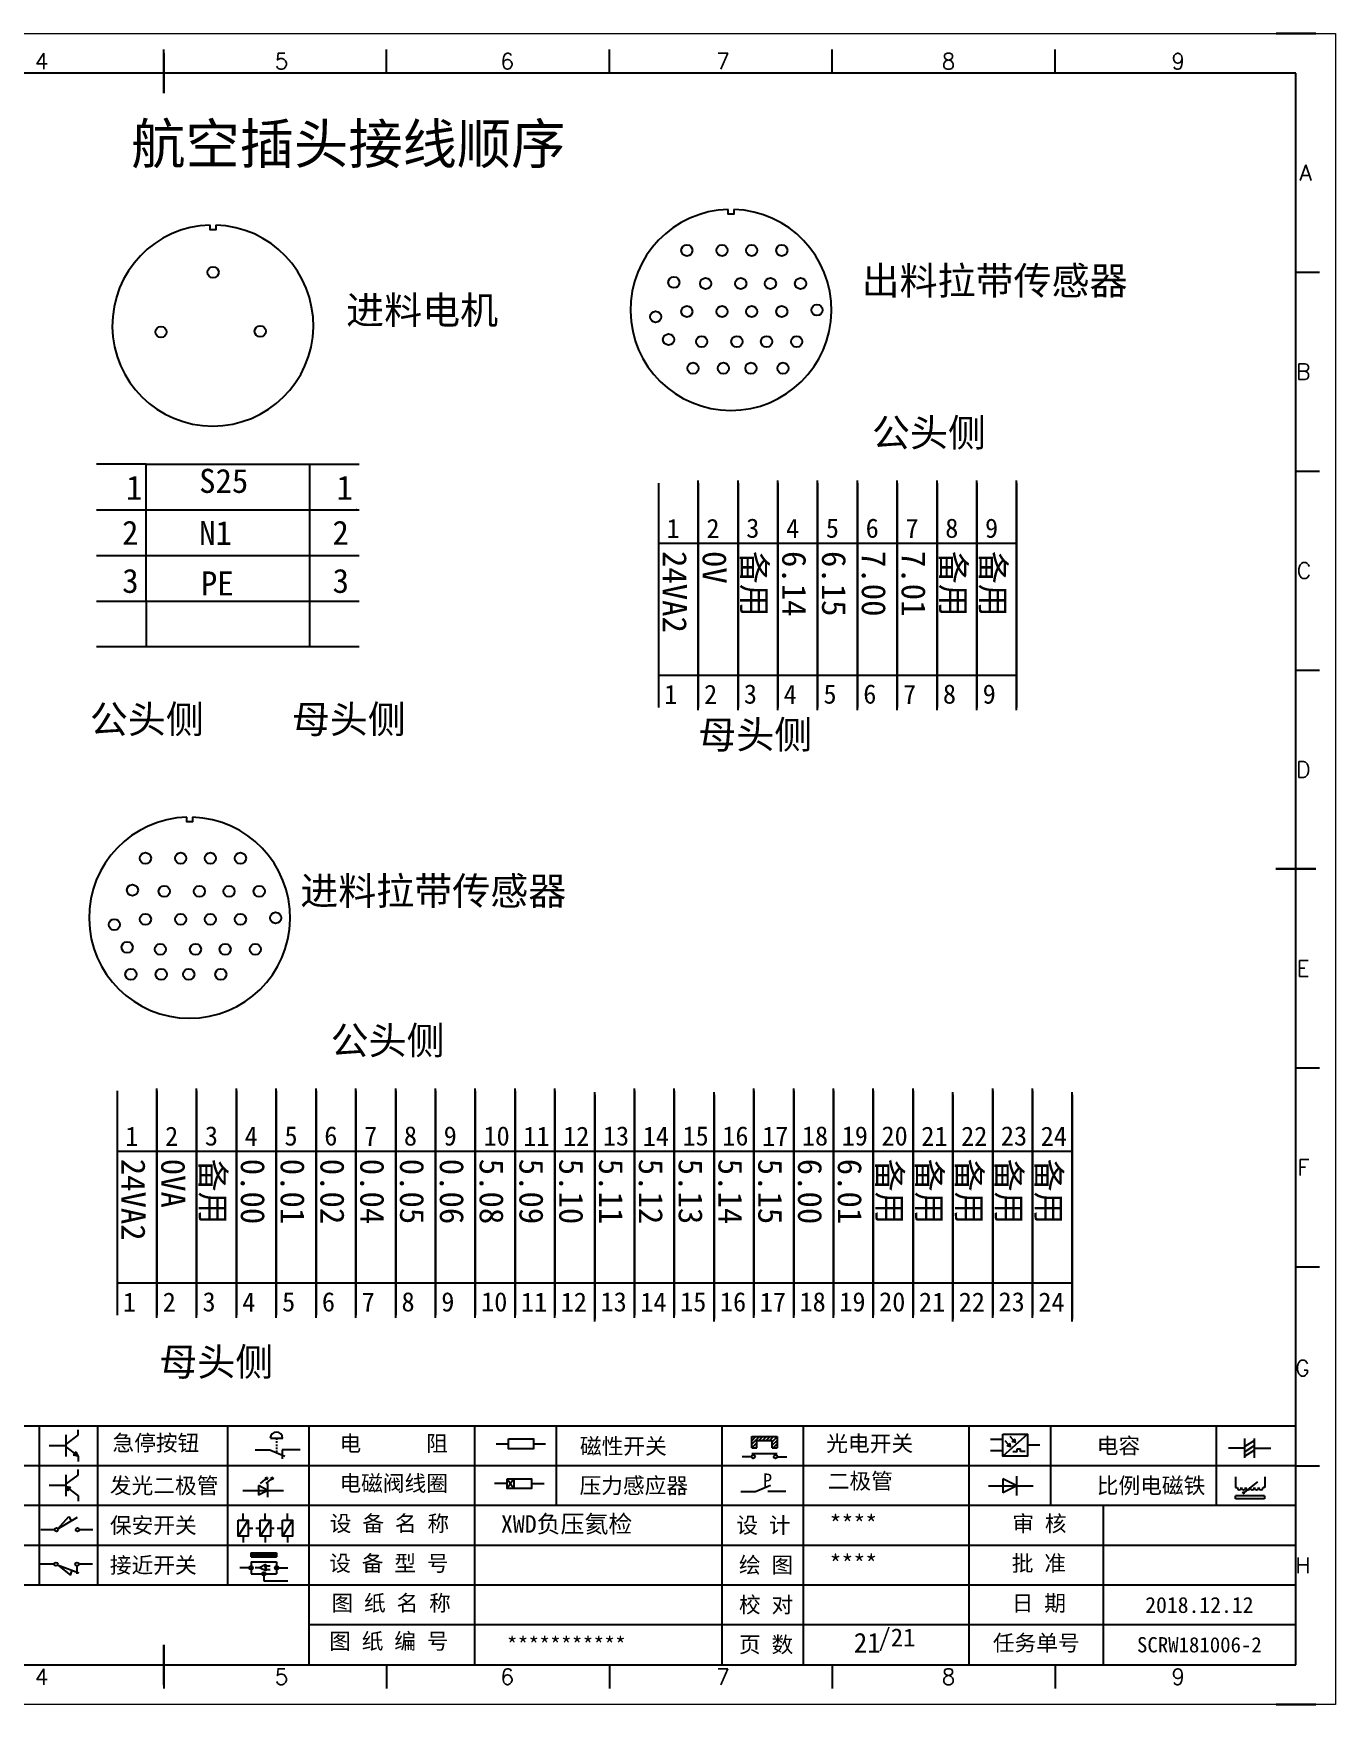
# Model space of a CAD drawing. Header units: millimetres. Extents: x -300 to 4128, y -106 to 2458.
# Drawn here: x 209 to 372.5, y 663.4 to 873.4 of the extents above; entities that cross this region are included whole.
import ezdxf
from ezdxf.enums import TextEntityAlignment as Align

# ---------------------------------------------------------------- set-up
doc = ezdxf.new("R2010")
doc.units = ezdxf.units.MM
doc.layers.add('AE_BOR', color=1, linetype='Continuous')
doc.layers.add('DESC', color=1, linetype='Continuous')
doc.styles.get("Standard").update_dxf_attribs({"font": ''})
doc.styles.add('WD', font='romans.shx', dxfattribs={"width": 0.8, "bigfont": 'gbcbig.shx'})
doc.styles.add('汉字', font='')
doc.styles.get('Standard').set_extended_font_data('SimSun')
doc.styles.get('汉字').set_extended_font_data('新宋体')

# ---------------------------------------------------------------- blocks, each defined once
blk = doc.blocks.new('磁性开关')
at = {"linetype": 'ByBlock'}
h = blk.add_hatch(dxfattribs=at)
h.set_pattern_fill('ANSI31', color=256, scale=0.1, style=0)
h.paths.add_polyline_path([(-1910.88, -776.69), (-1910.88, -775.29), (-1907.69, -775.29), (-1907.69, -776.69), (-1908.31, -776.69), (-1908.31, -775.79), (-1910.25, -775.79), (-1910.25, -776.69)])
for p, q in [((-1910.88, -776.69), (-1910.88, -775.29)), ((-1910.88, -775.29), (-1907.69, -775.29)), ((-1910.88, -776.69), (-1910.25, -776.69)), ((-1910.25, -776.69), (-1910.25, -775.79)), ((-1910.25, -775.79), (-1908.31, -775.79)), ((-1908.31, -776.69), (-1908.31, -775.79)), ((-1908.31, -776.69), (-1907.69, -776.69)), ((-1907.69, -775.29), (-1907.69, -776.69)), ((-1910.91, -777.81), (-1912.09, -777.81)), ((-1910.88, -777.39), (-1907.69, -777.39)), ((-1907.66, -777.81), (-1906.48, -777.81))]:
    blk.add_line(p, q, dxfattribs=at)
for centre in [(-1910.68, -777.81), (-1907.88, -777.81)]:
    blk.add_circle(centre, 0.225, dxfattribs=at)
blk = doc.blocks.new('光电开关')
at = {"linetype": 'ByBlock'}
h = blk.add_hatch(dxfattribs=at)
h.set_pattern_fill('ANSI31', color=256, scale=0.01, style=0)
h.set_pattern_definition([(45, (0.172267, 0), (-0.0224506403, 0.0224506403), [])])
h.paths.add_polyline_path([(-1882.44, -776.34), (-1882.5, -775.91), (-1882.68, -776.07)])
h.paths.add_polyline_path([(-1882.86, -776.23), (-1882.44, -776.34), (-1882.68, -776.07)])
h.paths.add_polyline_path([(-1883.05, -776.88), (-1883.11, -776.45), (-1883.29, -776.61)])
h.paths.add_polyline_path([(-1883.47, -776.77), (-1883.05, -776.88), (-1883.29, -776.61)])
for p, q in [((-1884.01, -775.96), (-1885.56, -775.96)), ((-1880.91, -775.3), (-1884.01, -778.05)), ((-1883.75, -776.09), (-1883.05, -776.88)), ((-1883.11, -776.45), (-1883.47, -776.77)), ((-1883.05, -776.88), (-1883.47, -776.77)), ((-1883.14, -775.55), (-1882.44, -776.34)), ((-1883.05, -776.88), (-1883.11, -776.45)), ((-1882.5, -775.91), (-1882.86, -776.23)), ((-1882.44, -776.34), (-1882.86, -776.23)), ((-1882.44, -776.34), (-1882.5, -775.91)), ((-1879.37, -776.67), (-1880.91, -776.67)), ((-1884.01, -777.39), (-1885.56, -777.39)), ((-1882.78, -777.47), (-1882.23, -777.47)), ((-1882.23, -777.47), (-1882.23, -777.14)), ((-1882.23, -777.14), (-1881.78, -777.14)), ((-1881.78, -777.47), (-1881.78, -777.14)), ((-1881.23, -777.47), (-1881.78, -777.47))]:
    blk.add_line(p, q, dxfattribs=at)
blk.add_lwpolyline([(-1884.01, -775.3), (-1880.91, -775.3), (-1880.91, -778.05), (-1884.01, -778.05)], close=True, dxfattribs=at)
blk = doc.blocks.new('电磁阀线圈')
at = {"linetype": 'ByBlock'}
for p, q in [((-1854.61, -796.54), (-1856.17, -796.54)), ((-1854.61, -795.92), (-1853.75, -797.16)), ((-1853.75, -795.92), (-1854.61, -797.16)), ((-1853.75, -795.92), (-1853.75, -797.16)), ((-1851.53, -796.54), (-1849.97, -796.54))]:
    blk.add_line(p, q, dxfattribs=at)
blk.add_lwpolyline([(-1854.61, -795.92), (-1851.53, -795.92), (-1851.53, -797.16), (-1854.61, -797.16)], close=True, dxfattribs=at)
blk = doc.blocks.new('压力感应器')
at = {"linetype": 'ByBlock'}
for p, q in [((-1815.59, -777.73), (-1813.71, -776.93)), ((-1817.44, -777.73), (-1815.59, -777.73)), ((-1811.78, -777.73), (-1814.05, -777.73))]:
    blk.add_line(p, q, dxfattribs=at)
at = {"linetype": 'ByBlock', "insert": (-1814.65, -775.48), "char_height": 1.68, "width": 1.2242, "attachment_point": 1}
blk.add_mtext('{\\fNSimSun|b0|i0|c134|p49;P}', dxfattribs=at)
blk = doc.blocks.new('二极管')
at = {"linetype": 'ByBlock'}
for p, q in [((-1787.52, -776.77), (-1781.92, -776.77)), ((-1783.97, -776.77), (-1785.69, -775.9)), ((-1785.69, -775.9), (-1785.69, -777.65)), ((-1783.97, -776.77), (-1785.69, -777.65)), ((-1783.97, -777.99), (-1783.97, -775.56))]:
    blk.add_line(p, q, dxfattribs=at)
blk = doc.blocks.new('NPN三极管')
at = {"linetype": 'ByBlock'}
for p, q in [((-1785.73, -780.61), (-1785.73, -783.32)), ((-1785.73, -781.82), (-1784.15, -780.66)), ((-1784.15, -780.66), (-1784.15, -779.98)), ((-1785.73, -781.97), (-1787.81, -781.97)), ((-1785.73, -782.11), (-1784.15, -783.27)), ((-1784.41, -782.73), (-1784.74, -783.18)), ((-1784.15, -783.27), (-1784.74, -783.18)), ((-1784.15, -783.27), (-1784.41, -782.73)), ((-1784.15, -783.27), (-1784.15, -783.96))]:
    blk.add_line(p, q, dxfattribs=at)
blk = doc.blocks.new('PNP三极管')
at = {"linetype": 'ByBlock'}
for p, q in [((-1784.9, -785.38), (-1784.9, -788.09)), ((-1783.32, -785.43), (-1783.32, -784.75)), ((-1784.9, -786.74), (-1786.98, -786.74)), ((-1784.9, -786.59), (-1783.32, -785.43)), ((-1784.9, -786.88), (-1783.32, -788.04)), ((-1784.9, -786.88), (-1784.31, -786.97)), ((-1784.9, -786.88), (-1784.64, -787.42)), ((-1784.31, -786.97), (-1784.64, -787.42)), ((-1783.32, -788.04), (-1783.32, -788.73))]:
    blk.add_line(p, q, dxfattribs=at)
blk = doc.blocks.new('常开行程开关')
at = {"linetype": 'ByBlock'}
for p, q in [((-1785.89, -792.17), (-1784.52, -790.62)), ((-1785.89, -792.17), (-1783.43, -790.72)), ((-1784.52, -790.62), (-1784.19, -791.17)), ((-1786.29, -792.3), (-1788.01, -792.3)), ((-1781.48, -792.3), (-1783.21, -792.3))]:
    blk.add_line(p, q, dxfattribs=at)
for centre in [(-1786.07, -792.3), (-1783.42, -792.3)]:
    blk.add_circle(centre, 0.219, dxfattribs=at)
blk = doc.blocks.new('常闭行程开关')
at = {"linetype": 'ByBlock'}
for p, q in [((-1786.34, -796.62), (-1788.07, -796.62)), ((-1785.93, -796.72), (-1783.25, -797.7)), ((-1785.93, -796.72), (-1784.3, -798)), ((-1784.3, -798), (-1784.08, -797.4)), ((-1783.48, -796.84), (-1783.48, -797.85)), ((-1781.54, -796.62), (-1783.26, -796.62))]:
    blk.add_line(p, q, dxfattribs=at)
for centre in [(-1786.12, -796.62), (-1783.48, -796.62)]:
    blk.add_circle(centre, 0.219, dxfattribs=at)
blk = doc.blocks.new('电容')
at = {"linetype": 'ByBlock'}
for p, q in [((-1756.08, -782.99), (-1756.08, -780.56)), ((-1754.86, -780.79), (-1756.08, -781.55)), ((-1754.86, -782.99), (-1754.86, -780.56)), ((-1756.08, -781.77), (-1758.13, -781.77)), ((-1754.86, -781.44), (-1756.08, -782.2)), ((-1754.86, -781.99), (-1756.08, -782.75)), ((-1754.86, -781.77), (-1752.81, -781.77))]:
    blk.add_line(p, q, dxfattribs=at)
blk = doc.blocks.new('发光二极管')
at = {"linetype": 'ByBlock'}
for p, q in [((-1755.78, -785.92), (-1754.89, -785.14)), ((-1754.89, -785.14), (-1755.2, -785.22)), ((-1755.2, -785.22), (-1755.01, -785.43)), ((-1755.08, -785.92), (-1754.18, -785.14)), ((-1754.89, -785.14), (-1755.01, -785.43)), ((-1754.18, -785.14), (-1754.49, -785.22)), ((-1754.49, -785.22), (-1754.31, -785.43)), ((-1754.18, -785.14), (-1754.31, -785.43)), ((-1758.01, -786.77), (-1752.89, -786.77)), ((-1754.84, -786.77), (-1756.04, -786.16)), ((-1756.04, -786.16), (-1756.04, -787.39)), ((-1754.84, -786.77), (-1756.04, -787.39)), ((-1754.84, -787.63), (-1754.84, -785.92))]:
    blk.add_line(p, q, dxfattribs=at)
blk = doc.blocks.new('比例电磁阀')
at = {"linetype": 'ByBlock'}
for p, q in [((-1757.26, -775.38), (-1757.26, -776.71)), ((-1757.26, -776.71), (-1757.05, -776.71)), ((-1754.5, -775.98), (-1756.35, -777.44)), ((-1753.58, -776.71), (-1753.8, -776.71)), ((-1753.58, -775.38), (-1753.58, -776.71)), ((-1753.6, -777.73), (-1757.25, -777.73)), ((-1757.25, -778.13), (-1757.25, -777.73)), ((-1753.6, -778.13), (-1757.25, -778.13)), ((-1756.35, -777.44), (-1756.25, -777.25)), ((-1756.35, -777.44), (-1756.15, -777.38)), ((-1756.15, -777.38), (-1756.25, -777.25)), ((-1753.6, -777.73), (-1753.6, -778.13))]:
    blk.add_line(p, q, dxfattribs=at)
for centre in [(-1756.78, -776.71), (-1756.24, -776.71), (-1755.7, -776.71), (-1755.15, -776.71), (-1754.61, -776.71), (-1754.07, -776.71)]:
    blk.add_arc(centre, 0.271, 180, 0, dxfattribs=at)
blk = doc.blocks.new('保安开关')
at = {"linetype": 'ByBlock'}
for p, q in [((-1757.33, -790.79), (-1758.6, -792.81)), ((-1757.96, -790.79), (-1757.96, -789.97)), ((-1754.54, -790.79), (-1755.81, -792.81)), ((-1755.17, -790.79), (-1755.17, -789.97)), ((-1751.75, -790.79), (-1753.02, -792.81)), ((-1752.39, -790.79), (-1752.39, -789.97)), ((-1757.96, -792.81), (-1757.96, -793.62)), ((-1757.33, -791.8), (-1756.72, -791.8)), ((-1756.35, -791.8), (-1755.89, -791.8)), ((-1755.17, -792.81), (-1755.17, -793.62)), ((-1754.52, -791.8), (-1754.06, -791.8)), ((-1753.69, -791.8), (-1753.08, -791.8)), ((-1752.39, -792.81), (-1752.39, -793.62))]:
    blk.add_line(p, q, dxfattribs=at)
for points in [[(-1758.6, -790.79), (-1757.33, -790.79), (-1757.33, -792.81), (-1758.6, -792.81)], [(-1755.81, -790.79), (-1754.54, -790.79), (-1754.54, -792.81), (-1755.81, -792.81)], [(-1753.02, -790.79), (-1751.75, -790.79), (-1751.75, -792.81), (-1753.02, -792.81)]]:
    blk.add_lwpolyline(points, close=True, dxfattribs=at)
blk = doc.blocks.new('接近开关')
at = {"linetype": 'ByBlock'}
h = blk.add_hatch(dxfattribs=at)
h.set_pattern_fill('ANSI31', color=256, scale=0.01, style=0)
h.set_pattern_definition([(45, (-89.131516, -30.795668), (-0.0224506403, 0.0224506403), [])])
h.paths.add_polyline_path([(-1516.96, -1123.35), (-1516.96, -1122.85), (-1513.76, -1122.85), (-1513.76, -1123.35)])
for p, q in [((-1516.96, -1123.35), (-1516.96, -1122.85)), ((-1516.96, -1122.85), (-1513.76, -1122.85)), ((-1516.96, -1123.35), (-1513.76, -1123.35)), ((-1513.76, -1122.85), (-1513.76, -1123.35)), ((-1517.18, -1124.71), (-1518.36, -1124.71)), ((-1516.96, -1123.95), (-1513.76, -1123.95)), ((-1516.96, -1123.95), (-1516.96, -1125.47)), ((-1516.96, -1125.47), (-1513.76, -1125.47)), ((-1515.91, -1124.71), (-1516.45, -1124.71)), ((-1515.11, -1124.31), (-1515.91, -1124.71)), ((-1515.11, -1125.11), (-1515.91, -1124.71)), ((-1515.33, -1124.53), (-1515.17, -1124.53)), ((-1515.33, -1124.88), (-1515.17, -1124.88)), ((-1515.25, -1124.45), (-1515.25, -1124.61)), ((-1515.11, -1124.31), (-1515.11, -1125.11)), ((-1515.11, -1124.48), (-1514.58, -1124.48)), ((-1515.11, -1124.94), (-1514.58, -1124.94)), ((-1513.76, -1123.95), (-1513.76, -1125.47)), ((-1513.54, -1124.71), (-1512.36, -1124.71)), ((-1515.36, -1125.69), (-1515.36, -1126.36)), ((-1515.36, -1126.36), (-1512.36, -1126.36))]:
    blk.add_line(p, q, dxfattribs=at)
for centre in [(-1516.96, -1124.71), (-1515.36, -1125.47), (-1513.76, -1124.71)]:
    blk.add_circle(centre, 0.225, dxfattribs=at)
blk = doc.blocks.new('电阻')
at = {"linetype": 'ByBlock'}
for p, q in [((-3.09, 0), (-1.57, 0)), ((1.57, 0), (3.09, 0))]:
    blk.add_line(p, q, dxfattribs=at)
blk.add_lwpolyline([(-1.57, 0.63), (1.57, 0.63), (1.57, -0.63), (-1.57, -0.63)], close=True, dxfattribs=at)
blk = doc.blocks.new('急停按钮')
at = {"linetype": 'ByBlock'}
for p, q in [((-1.86, 0), (0, 0)), ((0, 0), (1.88, -0.81)), ((0.06, 1.45), (1.61, 1.45)), ((0.83, 1.45), (0.83, 1.24)), ((0.83, 1.07), (0.83, 0.85)), ((0.83, 0.68), (0.83, 0.47)), ((0.83, 0.29), (0.83, 0.08)), ((3.81, 0), (1.54, 0)), ((1.54, 0), (1.54, -1.15)), ((0.83, -0.09), (0.83, -0.24))]:
    blk.add_line(p, q, dxfattribs=at)
blk.add_arc((0.83, 1.45), 0.774, 0, 180)
blk = doc.blocks.new('电控横A4')
at = {"color": 7}
for p, q in [((292, -5), (5, -5)), ((292, -205), (292, -5)), ((10.03, -205), (289.53, -205)), ((130.8, -205), (190.75, -205)), ((190.75, -205), (259.54, -205))]:
    blk.add_line(p, q, dxfattribs=at)
at = {"color": 7, "linetype": 'ByBlock'}
for p, q in [((292, -175), (5, -175)), ((292, -180), (5, -180)), ((292, -185), (5, -185)), ((292, -190), (5, -190)), ((292, -195), (5, -195)), ((292, -200), (168.03, -200))]:
    blk.add_line(p, q, dxfattribs=at)
at = {"color": 7, "lineweight": -2}
for p, q in [((134.12, -175), (134.12, -195)), ((141.48, -175), (141.48, -195)), ((157.79, -175), (157.79, -195)), ((168.03, -175), (168.03, -204.92)), ((188.84, -175), (188.84, -185)), ((199.08, -175), (199.08, -185)), ((219.89, -175), (219.89, -185)), ((230.12, -175), (230.12, -185)), ((250.93, -175), (250.93, -185)), ((261.17, -175), (261.17, -185)), ((281.98, -175), (281.98, -185)), ((188.84, -185), (188.84, -204.92)), ((219.89, -185), (219.89, -205)), ((230.12, -185), (230.12, -205)), ((250.93, -185), (250.93, -205)), ((267.79, -185), (267.79, -205))]:
    blk.add_line(p, q, dxfattribs=at)
at = {"color": 7, "ltscale": 2}
for p, q in [((292, -205), (292, -183.55)), ((259.54, -205), (289.53, -205)), ((259.54, -205), (292, -205))]:
    blk.add_line(p, q, dxfattribs=at)
at = {"layer": 'AE_BOR', "color": 7, "lineweight": 15}
for p, q in [((0, 0), (297, 0)), ((297, 0), (297, -210)), ((297, -210), (0, -210))]:
    blk.add_line(p, q, dxfattribs=at)
at = {"layer": 'AE_BOR', "color": 7}
for p, q in [((149.78, -5), (149.78, -2)), ((177.78, -5), (177.78, -2)), ((205.78, -5), (205.78, -2)), ((233.78, -5), (233.78, -2)), ((261.78, -5), (261.78, -2)), ((292, -30), (295, -30)), ((292, -55), (295, -55)), ((292, -80), (295, -80)), ((292, -130), (295, -130)), ((292, -155), (295, -155)), ((292, -180), (295, -180)), ((149.78, -205), (149.78, -208)), ((177.78, -205), (177.78, -208)), ((205.78, -205), (205.78, -208)), ((233.78, -205), (233.78, -208)), ((261.78, -205), (261.78, -208))]:
    blk.add_line(p, q, dxfattribs=at)
at = {"layer": 'AE_BOR', "color": 7, "lineweight": 30}
for p, q in [((294.53, 0), (289.53, 0)), ((149.78, -7.5), (149.78, -2.5)), ((289.5, -105), (294.5, -105)), ((149.78, -202.5), (149.78, -207.5)), ((149.78, -205), (149.78, -207.5)), ((294.53, -210), (289.53, -210))]:
    blk.add_line(p, q, dxfattribs=at)
at = {"color": 7, "linetype": 'ByBlock'}
for name, p in [('NPN三极管', (1923.2, 604.5)), ('磁性开关', (2134.53, 598.96)), ('光电开关', (2139.22, 599.27)), ('电容', (2041.69, 603.98)), ('PNP三极管', (1922.37, 604.27)), ('发光二极管', (1917.72, 603.69)), ('电磁阀线圈', (2047.53, 614.3)), ('压力感应器', (2039.72, 594.52)), ('二极管', (2040.91, 594.27)), ('比例电磁阀', (2041.69, 593.98)), ('常开行程开关', (1922.37, 604.27)), ('保安开关', (1917.72, 603.98)), ('接近开关', (1677.72, 931.9)), ('常闭行程开关', (1922.37, 604.27))]:
    blk.add_blockref(name, p, dxfattribs=at)
at = {"color": 7}
for name, p in [('急停按钮', (163.12, -177.98)), ('电阻', (194.66, -177.22))]:
    blk.add_blockref(name, p, dxfattribs=at)
at = {"color": 7, "char_height": 2, "attachment_point": 1, "style": '汉字'}
for s, insert in [('{\\fKaiTi_GB2312|b0|i0|c134|p49;急停按钮}', (143.35, -176.12)), ('{\\fKaiTi_GB2312|b0|i0|c134|p49;电      阻}', (171.86, -176.19)), ('{\\fKaiTi_GB2312|b0|i0|c134|p49;磁性开关}', (202.07, -176.53)), ('{\\fKaiTi_GB2312|b0|i0|c134|p49;光电开关}', (233.02, -176.19)), ('{\\fKaiTi_GB2312|b0|i0|c134|p49;电容}', (267, -176.48)), ('{\\fKaiTi_GB2312|b0|i0|c134|p49;发光二极管}', (143.02, -181.48)), ('{\\fKaiTi_GB2312|b0|i0|c134|p49;电磁阀线圈}', (171.86, -181.19)), ('{\\fKaiTi_GB2312|b0|i0|c134|p49;压力感应器}', (202.02, -181.47)), ('{\\fKaiTi_GB2312|b0|i0|c134|p49;二极管}', (233.2, -180.91)), ('{\\fKaiTi_GB2312|b0|i0|c134|p49;比例电磁铁}', (267, -181.48)), ('{\\fKaiTi_GB2312|b0|i0|c134|p49;保安开关}', (143.02, -186.48)), ('{\\fKaiTi_GB2312|b0|i0|c134|p0;设 备 名 称}', (170.65, -186.24)), ('{\\fKaiTi_GB2312|b0|i0|c134|p0;设 计}', (221.72, -186.46)), ('{\\fKaiTi_GB2312|b0|i0|c134|p0;审 核}', (256.39, -186.25)), ('{\\fKaiTi_GB2312|b0|i0|c134|p0;设 备 型 号}', (170.58, -191.24)), ('{\\fKaiTi_GB2312|b0|i0|c134|p0;批 准}', (256.32, -191.25)), ('{\\fKaiTi_GB2312|b0|i0|c134|p49;接近开关}', (143.02, -191.48)), ('{\\fKaiTi_GB2312|b0|i0|c134|p0;绘 图}', (222.05, -191.46)), ('{\\fKaiTi_GB2312|b0|i0|c134|p0;图 纸 名 称}', (170.86, -196.24)), ('{\\fKaiTi_GB2312|b0|i0|c134|p0;校 对}', (222.05, -196.46)), ('{\\fKaiTi_GB2312|b0|i0|c134|p0;日 期}', (256.32, -196.25)), ('{\\fKaiTi_GB2312|b0|i0|c134|p0;图 纸 编 号}', (170.57, -201.03)), ('{\\fKaiTi_GB2312|b0|i0|c134|p0;页 数}', (222.05, -201.46)), ('{\\fKaiTi_GB2312|b0|i0|c134|p0;任务单号}', (253.94, -201.25))]:
    blk.add_mtext(s, dxfattribs=dict(at, insert=insert))
at = {"color": 7}
for s, insert, char_height, width, attachment_point in [('{\\fKaiTi_GB2312|b0|i0|c134|p49;XWD负压氦检}', (192.15, -186.2), 2.2, 26.5767, 1), ('{\\fKaiTi_GB2312|b0|i0|c134|p49;****}', (233.43, -186.2), 2.2, 15.3175, 1), ('{\\fKaiTi_GB2312|b0|i0|c134|p49;****}', (233.43, -191.2), 2.2, 15.3175, 1), ('\\pxqc;{\\fKaiTi_GB2312|b0|i0|c134|p49;2018.12.12}', (279.89, -197.5), 2, 24.2172, 5), ('\\pxqc;{\\fKaiTi_GB2312|b0|i0|c134|p49;SCRW181006-2}', (279.89, -202.5), 1.92, 24.2172, 5)]:
    blk.add_mtext(s, dxfattribs=dict(at, insert=insert, char_height=char_height, width=width, attachment_point=attachment_point))
at = {"color": 7, "lineweight": -2, "insert": (200.36, -202.5), "char_height": 2, "width": 31.0482, "attachment_point": 5}
blk.add_mtext('\\pxqc;{\\f宋体|b0|i0|c134|p2;\\C256;***********}', dxfattribs=at)
at = {"color": 7, "linetype": 'ByBlock', "lineweight": -2, "insert": (242.64, -201.84), "char_height": 4.2689, "width": 20.8102, "attachment_point": 5}
blk.add_mtext('\\pxql;  {\\H0.53119x; /21}', dxfattribs=at)
at = {"layer": 'AE_BOR', "color": 7, "style": 'WD'}
for s, p in [('4', (134.45, -4.5)), ('5', (164.59, -4.5)), ('6', (192.94, -4.5)), ('7', (220.04, -4.5)), ('8', (248.37, -4.5)), ('9', (277.23, -4.5)), ('4', (134.45, -207.5)), ('5', (164.59, -207.5)), ('6', (192.94, -207.5)), ('7', (220.04, -207.5)), ('8', (248.37, -207.5)), ('9', (277.23, -207.5))]:
    blk.add_text(s, height=2, dxfattribs=at).set_placement(p, align=Align.CENTER)
for s, p in [('A', (294.03, -17.5)), ('B', (293.84, -42.5)), ('C', (293.93, -67.5)), ('D', (293.84, -92.5)), ('E', (293.74, -117.5)), ('F', (293.74, -142.5)), ('F', (293.74, -142.5)), ('G', (293.74, -167.72)), ('H', (293.84, -192.5))]:
    blk.add_text(s, height=2, dxfattribs=at).set_placement(p, align=Align.MIDDLE_RIGHT)

msp = doc.modelspace()

# ---------------------------------------------------------------- linework, layer by layer
msp.add_line((223.129, 802.089), (223.129, 796.358))
for points in [[(296.964, 851.298), (296.964, 850.706), (296.253, 850.706), (296.253, 851.298)], [(231.876, 849.336), (231.876, 848.744), (231.165, 848.744), (231.165, 849.336)], [(228.954, 774.926), (228.954, 774.334), (228.244, 774.334), (228.244, 774.926)]]:
    msp.add_lwpolyline(points)
for centre in [(291.049, 846.141), (295.472, 846.141), (299.199, 846.141), (302.982, 846.141), (231.537, 843.393), (289.418, 842.127), (293.403, 841.986), (297.826, 841.986), (301.553, 841.986), (305.336, 841.986), (287.13, 837.801), (291.049, 838.467), (295.472, 838.467), (299.199, 838.467), (302.982, 838.467), (307.399, 838.648), (224.997, 835.891), (237.454, 835.98), (288.75, 834.95), (292.912, 834.692), (297.335, 834.692), (301.062, 834.692), (304.845, 834.692), (291.828, 831.343), (295.636, 831.343), (299.1, 831.343), (303.126, 831.343), (223.039, 769.769), (227.463, 769.769), (231.189, 769.769), (234.973, 769.769), (221.408, 765.755), (225.393, 765.614), (229.817, 765.614), (233.544, 765.614), (237.327, 765.614), (223.039, 762.095), (227.463, 762.095), (231.189, 762.095), (234.973, 762.095), (239.389, 762.276), (219.121, 761.429), (220.74, 758.578), (224.902, 758.32), (229.326, 758.32), (233.053, 758.32), (236.836, 758.32), (221.209, 755.172), (225.017, 755.172), (228.481, 755.172), (232.507, 755.172)]:
    msp.add_circle(centre, 0.7)
for centre in [(296.59, 838.668), (231.502, 836.706), (228.58, 762.296)]:
    msp.add_arc(centre, 12.63, 91.52621, 88.30187)
at = {"layer": 'DESC', "color": 0}
for p, q in [((223.129, 819.281), (216.907, 819.281)), ((223.129, 813.551), (223.129, 819.281)), ((223.129, 819.281), (249.881, 819.281)), ((243.659, 819.281), (243.659, 796.358)), ((292.481, 802.396), (292.481, 817.223)), ((297.481, 802.396), (297.481, 817.223)), ((302.481, 802.396), (302.481, 817.223)), ((307.481, 802.396), (307.481, 817.223)), ((312.481, 802.396), (312.481, 817.223)), ((317.481, 802.396), (317.481, 817.223)), ((322.481, 802.396), (322.481, 817.223)), ((327.481, 802.396), (327.481, 817.223)), ((332.481, 802.396), (332.481, 817.223)), ((287.481, 816.898), (287.481, 809.339)), ((292.481, 816.898), (292.481, 809.339)), ((297.481, 816.898), (297.481, 809.339)), ((302.481, 816.898), (302.481, 809.339)), ((307.481, 816.898), (307.481, 809.339)), ((312.481, 816.898), (312.481, 809.339)), ((317.481, 816.898), (317.481, 809.339)), ((322.481, 816.898), (322.481, 809.339)), ((327.481, 816.898), (327.481, 809.339)), ((332.481, 816.898), (332.481, 809.339)), ((216.907, 813.551), (249.881, 813.551)), ((223.129, 807.82), (223.129, 813.551)), ((287.481, 809.339), (287.481, 802.396)), ((287.481, 809.339), (292.481, 809.339)), ((292.481, 809.339), (292.481, 802.396)), ((292.481, 809.339), (297.481, 809.339)), ((297.481, 809.339), (297.481, 802.396)), ((297.481, 809.339), (302.481, 809.339)), ((302.481, 809.339), (302.481, 802.396)), ((302.481, 809.339), (307.481, 809.339)), ((307.481, 809.339), (307.481, 802.396)), ((307.481, 809.339), (312.481, 809.339)), ((312.481, 809.339), (312.481, 802.396)), ((312.481, 809.339), (317.481, 809.339)), ((317.481, 809.339), (317.481, 802.396)), ((317.481, 809.339), (322.481, 809.339)), ((322.481, 809.339), (322.481, 802.396)), ((322.481, 809.339), (327.481, 809.339)), ((327.481, 809.339), (327.481, 802.396)), ((327.481, 809.339), (332.481, 809.339)), ((332.481, 809.339), (332.481, 802.396)), ((216.907, 807.82), (249.881, 807.82)), ((223.129, 802.089), (223.129, 807.82)), ((287.481, 802.396), (287.481, 796.832)), ((292.481, 788.388), (292.481, 802.396)), ((292.481, 802.396), (292.481, 796.832)), ((297.481, 788.388), (297.481, 802.396)), ((297.481, 802.396), (297.481, 796.832)), ((302.481, 788.388), (302.481, 802.396)), ((302.481, 802.396), (302.481, 796.832)), ((307.481, 788.388), (307.481, 802.396)), ((307.481, 802.396), (307.481, 796.832)), ((312.481, 788.388), (312.481, 802.396)), ((312.481, 802.396), (312.481, 796.832)), ((317.481, 788.388), (317.481, 802.396)), ((317.481, 802.396), (317.481, 796.832)), ((322.481, 788.388), (322.481, 802.396)), ((322.481, 802.396), (322.481, 796.832)), ((327.481, 788.388), (327.481, 802.396)), ((327.481, 802.396), (327.481, 796.832)), ((332.481, 788.388), (332.481, 802.396)), ((332.481, 802.396), (332.481, 796.832)), ((216.907, 802.089), (249.881, 802.089)), ((216.907, 796.358), (249.881, 796.358)), ((287.481, 796.832), (287.481, 788.7)), ((292.481, 796.832), (292.481, 788.7)), ((297.481, 796.832), (297.481, 788.7)), ((302.481, 796.832), (302.481, 788.7)), ((307.481, 796.832), (307.481, 788.7)), ((312.481, 796.832), (312.481, 788.7)), ((317.481, 796.832), (317.481, 788.7)), ((322.481, 796.832), (322.481, 788.7)), ((327.481, 796.832), (327.481, 788.7)), ((332.481, 796.832), (332.481, 788.7)), ((287.481, 792.766), (292.481, 792.766)), ((292.481, 792.766), (297.481, 792.766)), ((297.481, 792.766), (302.481, 792.766)), ((302.481, 792.766), (307.481, 792.766)), ((307.481, 792.766), (312.481, 792.766)), ((312.481, 792.766), (317.481, 792.766)), ((317.481, 792.766), (322.481, 792.766)), ((322.481, 792.766), (327.481, 792.766)), ((327.481, 792.766), (332.481, 792.766)), ((219.471, 740.526), (219.471, 732.967)), ((224.471, 726.023), (224.471, 740.851)), ((224.471, 740.526), (224.471, 732.967)), ((229.471, 726.023), (229.471, 740.851)), ((229.471, 740.526), (229.471, 732.967)), ((234.471, 726.023), (234.471, 740.851)), ((234.471, 740.526), (234.471, 732.967)), ((239.471, 726.023), (239.471, 740.851)), ((239.471, 740.526), (239.471, 732.967)), ((244.471, 726.023), (244.471, 740.851)), ((244.471, 740.526), (244.471, 732.967)), ((249.471, 726.023), (249.471, 740.851)), ((249.471, 740.526), (249.471, 732.967)), ((254.471, 726.023), (254.471, 740.851)), ((254.471, 740.526), (254.471, 732.967)), ((259.471, 726.023), (259.471, 740.851)), ((259.471, 740.526), (259.471, 732.967)), ((264.471, 726.023), (264.471, 740.851)), ((264.471, 740.526), (264.471, 732.967)), ((269.471, 726.023), (269.471, 740.851)), ((269.471, 740.526), (269.471, 732.967)), ((274.471, 726.023), (274.471, 740.851)), ((274.471, 740.526), (274.471, 732.967)), ((279.471, 725.554), (279.471, 740.381)), ((279.471, 740.056), (279.471, 732.497)), ((284.471, 726.023), (284.471, 740.851)), ((284.471, 740.526), (284.471, 732.967)), ((289.471, 726.023), (289.471, 740.851)), ((289.471, 740.526), (289.471, 732.967)), ((294.471, 725.554), (294.471, 740.381)), ((294.471, 740.056), (294.471, 732.497)), ((299.471, 726.023), (299.471, 740.851)), ((299.471, 740.526), (299.471, 732.967)), ((304.471, 726.023), (304.471, 740.851)), ((304.471, 740.526), (304.471, 732.967)), ((309.471, 726.023), (309.471, 740.851)), ((309.471, 740.526), (309.471, 732.967)), ((314.471, 726.023), (314.471, 740.851)), ((314.471, 740.526), (314.471, 732.967)), ((319.471, 726.023), (319.471, 740.851)), ((319.471, 740.526), (319.471, 732.967)), ((324.471, 725.554), (324.471, 740.381)), ((324.471, 740.056), (324.471, 732.497)), ((329.471, 726.023), (329.471, 740.851)), ((329.471, 740.526), (329.471, 732.967)), ((334.471, 726.023), (334.471, 740.851)), ((334.471, 740.526), (334.471, 732.967)), ((339.471, 725.554), (339.471, 740.381)), ((339.471, 740.056), (339.471, 732.497)), ((219.471, 732.967), (224.471, 732.967)), ((219.471, 732.967), (219.471, 726.023)), ((224.471, 732.967), (229.471, 732.967)), ((224.471, 732.967), (224.471, 726.023)), ((229.471, 732.967), (234.471, 732.967)), ((229.471, 732.967), (229.471, 726.023)), ((234.471, 732.967), (239.471, 732.967)), ((234.471, 732.967), (234.471, 726.023)), ((239.471, 732.967), (244.471, 732.967)), ((239.471, 732.967), (239.471, 726.023)), ((244.471, 732.967), (249.471, 732.967)), ((244.471, 732.967), (244.471, 726.023)), ((249.471, 732.967), (254.471, 732.967)), ((249.471, 732.967), (249.471, 726.023)), ((254.471, 732.967), (259.471, 732.967)), ((254.471, 732.967), (254.471, 726.023)), ((259.471, 732.967), (264.471, 732.967)), ((259.471, 732.967), (259.471, 726.023)), ((264.471, 732.967), (269.471, 732.967)), ((264.471, 732.967), (264.471, 726.023)), ((269.471, 732.967), (274.471, 732.967)), ((269.471, 732.967), (269.471, 726.023)), ((274.471, 732.967), (279.471, 732.967)), ((274.471, 732.967), (274.471, 726.023)), ((279.471, 732.967), (284.471, 732.967)), ((284.471, 732.967), (284.471, 726.023)), ((284.471, 732.967), (289.471, 732.967)), ((289.471, 732.967), (289.471, 726.023)), ((289.471, 732.967), (294.471, 732.967)), ((294.471, 732.967), (299.471, 732.967)), ((299.471, 732.967), (304.471, 732.967)), ((299.471, 732.967), (299.471, 726.023)), ((304.471, 732.967), (309.471, 732.967)), ((304.471, 732.967), (304.471, 726.023)), ((309.471, 732.967), (314.471, 732.967)), ((309.471, 732.967), (309.471, 726.023)), ((314.471, 732.967), (319.471, 732.967)), ((314.471, 732.967), (314.471, 726.023)), ((319.471, 732.967), (324.471, 732.967)), ((319.471, 732.967), (319.471, 726.023)), ((324.471, 732.967), (329.471, 732.967)), ((329.471, 732.967), (329.471, 726.023)), ((329.471, 732.967), (334.471, 732.967)), ((334.471, 732.967), (334.471, 726.023)), ((334.471, 732.967), (339.471, 732.967)), ((279.471, 732.497), (279.471, 725.554)), ((294.471, 732.497), (294.471, 725.554)), ((324.471, 732.497), (324.471, 725.554)), ((339.471, 732.497), (339.471, 725.554)), ((219.471, 726.023), (219.471, 720.46)), ((224.471, 712.016), (224.471, 726.023)), ((224.471, 726.023), (224.471, 720.46)), ((229.471, 712.016), (229.471, 726.023)), ((229.471, 726.023), (229.471, 720.46)), ((234.471, 712.016), (234.471, 726.023)), ((234.471, 726.023), (234.471, 720.46)), ((239.471, 712.016), (239.471, 726.023)), ((239.471, 726.023), (239.471, 720.46)), ((244.471, 712.016), (244.471, 726.023)), ((244.471, 726.023), (244.471, 720.46)), ((249.471, 712.016), (249.471, 726.023)), ((249.471, 726.023), (249.471, 720.46)), ((254.471, 712.016), (254.471, 726.023)), ((254.471, 726.023), (254.471, 720.46)), ((259.471, 712.016), (259.471, 726.023)), ((259.471, 726.023), (259.471, 720.46)), ((264.471, 712.016), (264.471, 726.023)), ((264.471, 726.023), (264.471, 720.46)), ((269.471, 712.016), (269.471, 726.023)), ((269.471, 726.023), (269.471, 720.46)), ((274.471, 712.016), (274.471, 726.023)), ((274.471, 726.023), (274.471, 720.46)), ((279.471, 711.546), (279.471, 725.554)), ((279.471, 725.554), (279.471, 719.99)), ((284.471, 712.016), (284.471, 726.023)), ((284.471, 726.023), (284.471, 720.46)), ((289.471, 712.016), (289.471, 726.023)), ((289.471, 726.023), (289.471, 720.46)), ((294.471, 711.546), (294.471, 725.554)), ((294.471, 725.554), (294.471, 719.99)), ((299.471, 712.016), (299.471, 726.023)), ((299.471, 726.023), (299.471, 720.46)), ((304.471, 712.016), (304.471, 726.023)), ((304.471, 726.023), (304.471, 720.46)), ((309.471, 712.016), (309.471, 726.023)), ((309.471, 726.023), (309.471, 720.46)), ((314.471, 712.016), (314.471, 726.023)), ((314.471, 726.023), (314.471, 720.46)), ((319.471, 712.016), (319.471, 726.023)), ((319.471, 726.023), (319.471, 720.46)), ((324.471, 711.546), (324.471, 725.554)), ((324.471, 725.554), (324.471, 719.99)), ((329.471, 712.016), (329.471, 726.023)), ((329.471, 726.023), (329.471, 720.46)), ((334.471, 712.016), (334.471, 726.023)), ((334.471, 726.023), (334.471, 720.46)), ((339.471, 711.546), (339.471, 725.554)), ((339.471, 725.554), (339.471, 719.99)), ((219.471, 720.46), (219.471, 712.328)), ((224.471, 720.46), (224.471, 712.328)), ((229.471, 720.46), (229.471, 712.328)), ((234.471, 720.46), (234.471, 712.328)), ((239.471, 720.46), (239.471, 712.328)), ((244.471, 720.46), (244.471, 712.328)), ((249.471, 720.46), (249.471, 712.328)), ((254.471, 720.46), (254.471, 712.328)), ((259.471, 720.46), (259.471, 712.328)), ((264.471, 720.46), (264.471, 712.328)), ((269.471, 720.46), (269.471, 712.328)), ((274.471, 720.46), (274.471, 712.328)), ((284.471, 720.46), (284.471, 712.328)), ((289.471, 720.46), (289.471, 712.328)), ((299.471, 720.46), (299.471, 712.328)), ((304.471, 720.46), (304.471, 712.328)), ((309.471, 720.46), (309.471, 712.328)), ((314.471, 720.46), (314.471, 712.328)), ((319.471, 720.46), (319.471, 712.328)), ((329.471, 720.46), (329.471, 712.328)), ((334.471, 720.46), (334.471, 712.328)), ((279.471, 719.99), (279.471, 711.858)), ((294.471, 719.99), (294.471, 711.858)), ((324.471, 719.99), (324.471, 711.858)), ((339.471, 719.99), (339.471, 711.858)), ((219.471, 716.394), (224.471, 716.394)), ((224.471, 716.394), (229.471, 716.394)), ((229.471, 716.394), (234.471, 716.394)), ((234.471, 716.394), (239.471, 716.394)), ((239.471, 716.394), (244.471, 716.394)), ((244.471, 716.394), (249.471, 716.394)), ((249.471, 716.394), (254.471, 716.394)), ((254.471, 716.394), (259.471, 716.394)), ((259.471, 716.394), (264.471, 716.394)), ((264.471, 716.394), (269.471, 716.394)), ((269.471, 716.394), (274.471, 716.394)), ((274.471, 716.394), (279.471, 716.394)), ((279.471, 716.394), (284.471, 716.394)), ((284.471, 716.394), (289.471, 716.394)), ((289.471, 716.394), (294.471, 716.394)), ((294.471, 716.394), (299.471, 716.394)), ((299.471, 716.394), (304.471, 716.394)), ((304.471, 716.394), (309.471, 716.394)), ((309.471, 716.394), (314.471, 716.394)), ((314.471, 716.394), (319.471, 716.394)), ((319.471, 716.394), (324.471, 716.394)), ((324.471, 716.394), (329.471, 716.394)), ((329.471, 716.394), (334.471, 716.394)), ((334.471, 716.394), (339.471, 716.394))]:
    msp.add_line(p, q, dxfattribs=at)
for p in [(223.129, 813.551), (243.659, 813.551), (249.555, 813.551)]:
    msp.add_point(p, dxfattribs=at)

# ---------------------------------------------------------------- block references
msp.add_blockref('电控横A4', (75.546, 873.415))

# ---------------------------------------------------------------- texts
msp.add_text('21', height=2.5).set_placement((312.013, 669.926))
at = {"lineweight": 0, "attachment_point": 1}
for s, insert, char_height, width in [('航空插头接线顺序', (221.237, 862.047), 5, 89.54305), ('出料拉带传感器', (312.999, 844.09), 3.5, 51.68147), ('进料电机 ', (248.246, 840.381), 3.5, 22.79157), ('公头侧', (314.305, 824.991), 3.5, 34.24911), ('公头侧', (216.054, 788.978), 3.5, 15.28248), ('母头侧', (241.424, 788.978), 3.5, 15.28248), ('母头侧', (292.481, 787.042), 3.5, 26.49922), ('进料拉带传感器', (242.487, 767.405), 3.5, 55.88917), ('公头侧', (246.295, 748.619), 3.5, 19.22853), ('母头侧', (224.777, 708.225), 3.5, 15.80971)]:
    msp.add_mtext(s, dxfattribs=dict(at, insert=insert, char_height=char_height, width=width))
at = {"color": 7}
for s, insert, char_height, width, attachment_point in [('1', (220.597, 817.843), 3.024, 4.58955, 1), ('S25', (229.786, 818.701), 3.024, 33.67107, 1), ('1', (247.023, 817.843), 3.024, 4.58955, 1), ('2', (220.099, 812.187), 3.024, 4.75765, 1), ('N1', (229.786, 812.164), 3.024, 33.67107, 1), ('2', (246.525, 812.187), 3.024, 4.75765, 1), ('1 ', (288.513, 809.999), 2.4192, 47.92444, 7), ('2 ', (293.513, 809.999), 2.4192, 47.92444, 7), ('3', (298.513, 809.999), 2.419, 47.92444, 7), ('4 ', (303.513, 809.999), 2.4192, 47.92444, 7), ('5 ', (308.513, 809.999), 2.4192, 47.92444, 7), ('6 ', (313.513, 809.999), 2.4192, 47.92444, 7), ('7 ', (318.513, 809.999), 2.4192, 47.92444, 7), ('8 ', (323.513, 809.999), 2.4192, 47.92444, 7), ('9 ', (328.513, 809.999), 2.4192, 47.92444, 7), ('3', (220.123, 806.135), 3.024, 3.58094, 1), ('PE', (230.001, 805.813), 3.024, 33.67107, 1), ('3', (246.549, 806.135), 3.024, 3.58094, 1), ('1 ', (288.216, 789.153), 2.4192, 47.92444, 7), ('2 ', (293.216, 789.153), 2.4192, 47.92444, 7), ('3', (298.216, 789.153), 2.419, 47.92444, 7), ('4 ', (303.216, 789.153), 2.4192, 47.92444, 7), ('5 ', (308.216, 789.153), 2.4192, 47.92444, 7), ('6 ', (313.216, 789.153), 2.4192, 47.92444, 7), ('7 ', (318.216, 789.153), 2.4192, 47.92444, 7), ('8 ', (323.216, 789.153), 2.4192, 47.92444, 7), ('9 ', (328.216, 789.153), 2.4192, 47.92444, 7), ('1 ', (220.504, 733.626), 2.4192, 47.92444, 7), ('2 ', (225.504, 733.626), 2.4192, 47.92444, 7), ('3', (230.504, 733.626), 2.419, 47.92444, 7), ('4 ', (235.504, 733.626), 2.4192, 47.92444, 7), ('5 ', (240.504, 733.626), 2.4192, 47.92444, 7), ('6 ', (245.504, 733.626), 2.4192, 47.92444, 7), ('7 ', (250.504, 733.626), 2.4192, 47.92444, 7), ('8 ', (255.504, 733.626), 2.4192, 47.92444, 7), ('9 ', (260.504, 733.626), 2.4192, 47.92444, 7), ('10 ', (265.504, 733.626), 2.4192, 47.92444, 7), ('11 ', (270.504, 733.626), 2.4192, 47.92444, 7), ('12 ', (275.504, 733.626), 2.4192, 47.92444, 7), ('13 ', (280.504, 733.626), 2.4192, 47.92444, 7), ('14 ', (285.504, 733.626), 2.4192, 47.92444, 7), ('15 ', (290.504, 733.626), 2.4192, 47.92444, 7), ('16', (295.504, 733.626), 2.4192, 47.92444, 7), ('17 ', (300.504, 733.626), 2.4192, 47.92444, 7), ('18', (305.504, 733.626), 2.4192, 47.92444, 7), ('19 ', (310.504, 733.626), 2.4192, 47.92444, 7), ('20 ', (315.504, 733.626), 2.4192, 47.92444, 7), ('21 ', (320.504, 733.626), 2.4192, 47.92444, 7), ('22', (325.504, 733.626), 2.4192, 47.92444, 7), ('23 ', (330.504, 733.626), 2.4192, 47.92444, 7), ('24 ', (335.504, 733.626), 2.4192, 47.92444, 7), ('1 ', (220.206, 712.781), 2.4192, 47.92444, 7), ('2 ', (225.206, 712.781), 2.4192, 47.92444, 7), ('3', (230.206, 712.781), 2.419, 47.92444, 7), ('4 ', (235.206, 712.781), 2.4192, 47.92444, 7), ('5 ', (240.206, 712.781), 2.4192, 47.92444, 7), ('6 ', (245.206, 712.781), 2.4192, 47.92444, 7), ('7 ', (250.206, 712.781), 2.4192, 47.92444, 7), ('8 ', (255.206, 712.781), 2.4192, 47.92444, 7), ('9 ', (260.206, 712.781), 2.4192, 47.92444, 7), ('10 ', (265.206, 712.781), 2.4192, 47.92444, 7), ('11 ', (270.206, 712.781), 2.4192, 47.92444, 7), ('12 ', (275.206, 712.781), 2.4192, 47.92444, 7), ('13 ', (280.206, 712.781), 2.4192, 47.92444, 7), ('14 ', (285.206, 712.781), 2.4192, 47.92444, 7), ('15 ', (290.206, 712.781), 2.4192, 47.92444, 7), ('16', (295.206, 712.781), 2.4192, 47.92444, 7), ('17 ', (300.206, 712.781), 2.4192, 47.92444, 7), ('18 ', (305.206, 712.781), 2.4192, 47.92444, 7), ('19 ', (310.206, 712.781), 2.4192, 47.92444, 7), ('20 ', (315.206, 712.781), 2.4192, 47.92444, 7), ('21 ', (320.206, 712.781), 2.4192, 47.92444, 7), ('22 ', (325.206, 712.781), 2.4192, 47.92444, 7), ('23 ', (330.206, 712.781), 2.4192, 47.92444, 7), ('24 ', (335.206, 712.781), 2.4192, 47.92444, 7)]:
    msp.add_mtext(s, dxfattribs=dict(at, insert=insert, char_height=char_height, width=width, attachment_point=attachment_point))
at = {"color": 7, "char_height": 3.024, "attachment_point": 1, "rotation": 270}
for s, insert, width in [('24VA2', (291.054, 808.374), 11.59972), ('0V', (296.054, 808.374), 7.42088), ('备用', (301.054, 808.374), 11.30014), ('6.14', (306.054, 808.374), 15.37834), ('6.15', (311.054, 808.374), 15.37834), ('7.00', (316.054, 808.374), 15.37834), ('7.01', (321.054, 808.374), 15.37834), ('备用', (326.054, 808.374), 11.30014), ('备用', (331.054, 808.374), 11.30014), ('24VA2', (223.044, 732.002), 11.59972), ('0VA', (228.044, 732.002), 7.42088), ('备用', (233.044, 732.002), 11.30014), ('0.00', (238.044, 732.002), 11.30014), ('0.01', (243.044, 732.002), 11.30014), ('0.02', (248.044, 732.002), 11.30014), ('0.04', (253.044, 732.002), 11.30014), ('0.05', (258.044, 732.002), 11.30014), ('0.06', (263.044, 732.002), 11.30014), ('5.08', (268.044, 732.002), 15.37834), ('5.09', (273.044, 732.002), 15.37834), ('5.10', (278.044, 732.002), 15.37834), ('5.11', (283.044, 732.002), 15.37834), ('5.12', (288.044, 732.002), 15.37834), ('5.13', (293.044, 732.002), 15.37834), ('5.14', (298.044, 732.002), 15.37834), ('5.15', (303.044, 732.002), 15.37834), ('6.00', (308.044, 732.002), 15.37834), ('6.01', (313.044, 732.002), 15.37834), ('备用', (318.044, 732.002), 11.30014), ('备用', (323.044, 732.002), 11.30014), ('备用', (328.044, 732.002), 11.30014), ('备用', (333.044, 732.002), 11.30014), ('备用', (338.044, 732.002), 11.30014)]:
    msp.add_mtext(s, dxfattribs=dict(at, insert=insert, width=width))

doc.saveas('drawing.dxf')
